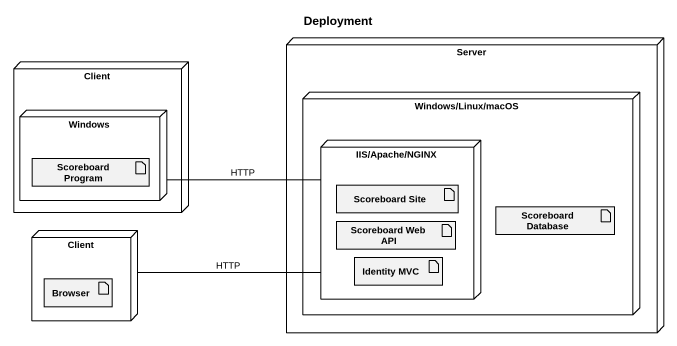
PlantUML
@startuml
title Deployment
node Client {
  node Windows {
    artifact "Scoreboard Program" as Scoreboard_Program
  }
}
node Server {
  node "Windows/Linux/macOS" as Windows_Linux_macOS {
    node "IIS/Apache/NGINX" as IIS_Apache_NGINX {
      artifact "Scoreboard Site" as Scoreboard_Site
      artifact "Scoreboard Web API" as Scoreboard_Web_API
      artifact "Identity MVC" as Identity_MVC
    }
    artifact "Scoreboard Database" as Scoreboard_Database
  }
}
node "Client" as Client_2 {
  artifact Browser
}
Windows -right- IIS_Apache_NGINX : HTTP
Client_2 -right- IIS_Apache_NGINX : HTTP
@enduml
